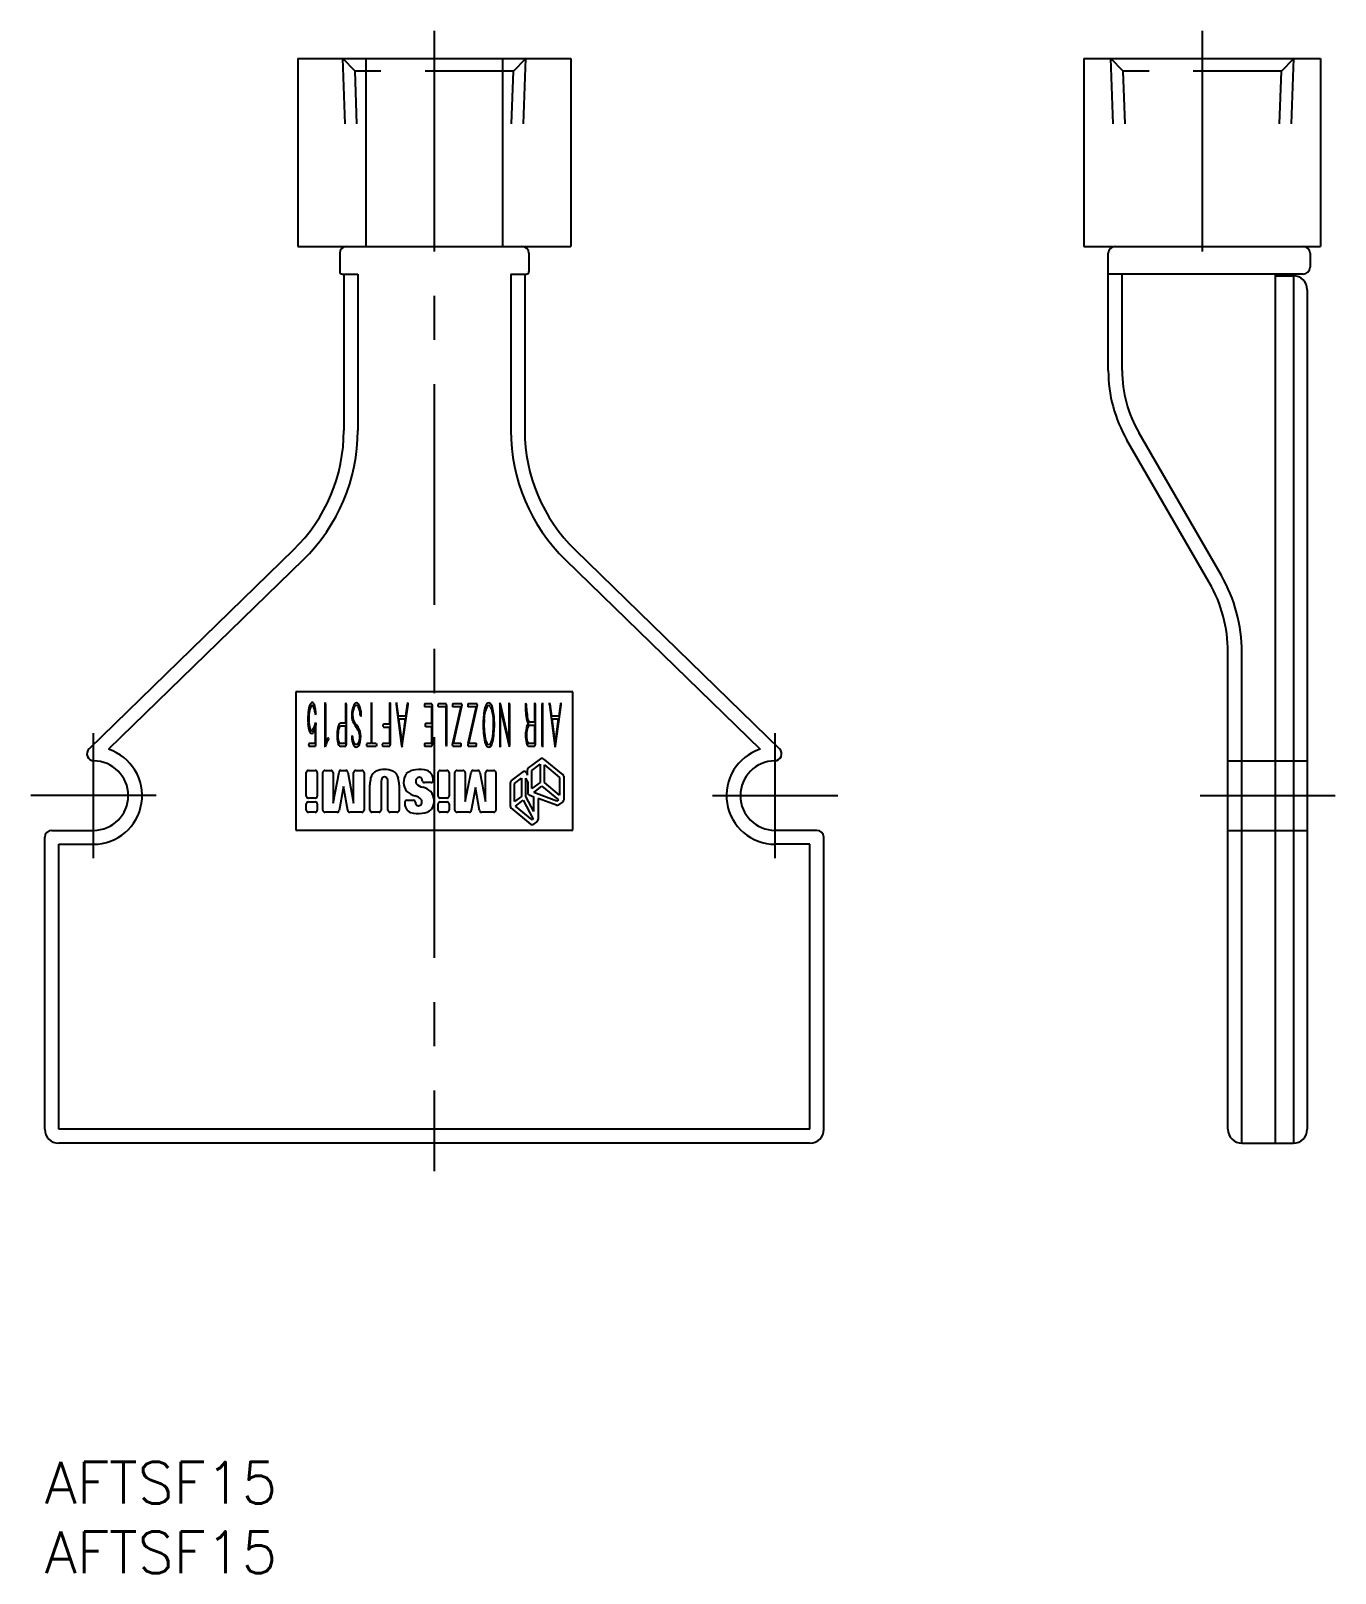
# Model space of a CAD drawing. Extents: x -1 to 93, y -8 to 103.
import ezdxf

# ---------------------------------------------------------------- set-up
doc = ezdxf.new("R2010")
doc.units = 0
doc.header["$LTSCALE"] = 0.5
doc.linetypes.add('CENTER', pattern=[50.8, 31.75, -6.35, 6.35, -6.35])
doc.linetypes.add('DASHED', pattern=[19.05, 12.7, -6.35])
doc.layers.get('0').update_dxf_attribs({"linetype": 'CONTINUOUS'})
doc.layers.add('CENTER', color=1, linetype='CENTER')
doc.styles.get("Standard").update_dxf_attribs({"font": 'txt.shx', "height": 3, "bigfont": 'bigfont.shx'})

# ---------------------------------------------------------------- blocks, each defined once
blk = doc.blocks.new('*U11')
at = {"color": 7, "linetype": 'CONTINUOUS'}
blk.add_text('AFTSF15', height=3, dxfattribs=at).set_placement((0, -3))
blk = doc.blocks.new('*U12')
at = {"color": 7, "linetype": 'CONTINUOUS'}
blk.add_text('AFTSF15', height=3, dxfattribs=at).set_placement((0, -8))

msp = doc.modelspace()

# ---------------------------------------------------------------- linework, layer by layer
at = {"color": 7, "linetype": 'CONTINUOUS'}
for p, q in [((18.19, 100.92), (37.81, 100.92)), ((18.19, 100.92), (18.19, 87.42)), ((23.09, 100.92), (23.09, 87.42)), ((32.91, 100.92), (32.91, 87.42)), ((37.81, 100.92), (37.81, 87.42)), ((74.7, 100.92), (91.7, 100.92)), ((74.7, 100.92), (74.7, 87.42)), ((83.2, 100.92), (83.2, 87.42)), ((91.7, 100.92), (91.7, 87.42)), ((18.19, 87.42), (37.81, 87.42)), ((21.2, 86.92), (21.2, 85.62)), ((34.8, 86.92), (34.8, 85.62)), ((74.7, 87.42), (91.7, 87.42)), ((76.45, 78.49), (76.45, 86.92)), ((90.95, 86.92), (90.95, 85.92)), ((21.4, 85.42), (22.5, 85.42)), ((21.5, 85.42), (21.5, 74.18)), ((33.5, 85.42), (34.6, 85.42)), ((34.5, 85.42), (34.5, 74.18)), ((90.45, 85.42), (76.45, 85.42)), ((88.45, 85.42), (88.45, 22.92)), ((88.45, 85.3), (89.75, 85.3)), ((90.75, 84.3), (90.75, 23.92)), ((83.71, 63.24), (77.79, 73.49)), ((17.87, 65.59), (3.18, 51.28)), ((38.13, 65.59), (52.82, 51.28)), ((85.05, 23.92), (85.05, 58.24)), ((37.95, 55.38), (18.05, 55.38)), ((18.05, 55.38), (18.05, 45.43)), ((20.14, 54.49), (20.14, 51.51)), ((20.2, 51.79), (20.2, 54.49)), ((21.62, 54.49), (21.62, 53.13)), ((21.68, 51.58), (21.68, 54.49)), ((23.46, 54.49), (23.46, 51.67)), ((23.52, 51.67), (23.52, 54.49)), ((24.78, 54.48), (24.78, 53.06)), ((24.84, 51.6), (24.84, 54.49)), ((25.25, 54.46), (25.65, 51.49)), ((25.43, 53.64), (25.31, 54.53)), ((25.7, 51.49), (26.11, 54.46)), ((26.06, 54.53), (25.93, 53.64)), ((27.83, 54.52), (27.32, 54.52)), ((27.86, 51.6), (27.86, 54.4)), ((28.85, 54.52), (28.3, 54.52)), ((28.89, 51.58), (28.89, 54.4)), ((29.97, 54.52), (29.33, 54.52)), ((31.07, 54.52), (30.43, 54.52)), ((32.71, 54.46), (32.71, 51.51)), ((33.36, 51.87), (32.76, 54.51)), ((33.36, 54.47), (33.36, 51.87)), ((33.42, 51.53), (33.42, 54.47)), ((35.21, 54.47), (35.21, 53.19)), ((35.27, 51.6), (35.27, 54.47)), ((35.74, 54.47), (35.74, 51.51)), ((35.8, 51.51), (35.8, 54.47)), ((36.27, 54.45), (36.66, 51.49)), ((36.44, 53.64), (36.32, 54.51)), ((36.71, 51.49), (37.12, 54.44)), ((37.06, 54.51), (36.94, 53.64)), ((37.95, 45.43), (37.95, 55.38)), ((25.93, 53.64), (25.43, 53.64)), ((25.68, 51.76), (25.46, 53.44)), ((25.46, 53.44), (25.91, 53.44)), ((25.91, 53.44), (25.68, 51.76)), ((27.32, 54.32), (27.79, 54.32)), ((27.81, 54.26), (27.81, 53.1)), ((28.3, 54.32), (28.81, 54.32)), ((28.83, 54.26), (28.83, 51.58)), ((29.91, 54.32), (29.31, 51.66)), ((29.33, 54.32), (29.91, 54.32)), ((29.39, 51.67), (29.99, 54.34)), ((31.01, 54.32), (30.41, 51.66)), ((30.43, 54.32), (31.01, 54.32)), ((30.49, 51.67), (31.09, 54.34)), ((32.77, 54.13), (33.37, 51.48)), ((32.77, 51.51), (32.77, 54.13)), ((36.94, 53.64), (36.44, 53.64)), ((36.68, 51.76), (36.47, 53.43)), ((36.47, 53.43), (36.91, 53.43)), ((36.91, 53.43), (36.68, 51.76)), ((19.43, 52.76), (19.43, 51.75)), ((19.45, 53.16), (19.48, 53.12)), ((19.48, 53.12), (19.49, 52.99)), ((19.49, 51.6), (19.49, 52.99)), ((21.62, 53.13), (21.27, 53.13)), ((21.27, 52.93), (21.62, 52.93)), ((21.62, 52.93), (21.62, 51.74)), ((24.34, 52.85), (24.78, 52.85)), ((24.78, 53.06), (24.35, 53.06)), ((24.78, 52.85), (24.78, 51.74)), ((27.81, 53.1), (27.38, 53.1)), ((27.38, 52.89), (27.81, 52.89)), ((27.81, 52.89), (27.81, 51.74)), ((35.21, 53.19), (34.89, 53.19)), ((34.89, 52.99), (35.21, 52.99)), ((35.21, 52.99), (35.21, 51.74)), ((19.41, 51.67), (18.99, 51.67)), ((18.99, 51.47), (19.45, 51.47)), ((21.6, 51.67), (21.24, 51.67)), ((21.24, 51.47), (21.64, 51.47)), ((23.46, 51.67), (23.16, 51.67)), ((23.16, 51.47), (23.83, 51.47)), ((23.83, 51.67), (23.52, 51.67)), ((24.77, 51.67), (24.29, 51.67)), ((24.29, 51.47), (24.8, 51.47)), ((27.31, 51.47), (27.83, 51.47)), ((27.79, 51.67), (27.32, 51.67)), ((29.33, 51.47), (29.91, 51.47)), ((29.91, 51.67), (29.39, 51.67)), ((30.43, 51.47), (31.01, 51.47)), ((31.01, 51.67), (30.49, 51.67)), ((34.79, 51.47), (35.23, 51.47)), ((35.19, 51.67), (34.8, 51.67)), ((34.75, 49.9), (35.65, 50.57)), ((35.01, 49.72), (35.61, 50.17)), ((35.61, 50.17), (35.61, 48.87)), ((35.83, 50.57), (37.24, 49.42)), ((35.91, 50.14), (37, 49.23)), ((35.91, 48.85), (35.91, 50.14)), ((85.05, 50.42), (90.75, 50.42)), ((18.8, 47.89), (18.8, 49.58)), ((18.95, 49.73), (19.44, 49.73)), ((19.58, 49.58), (19.58, 47.89)), ((19.98, 46.87), (19.98, 49.58)), ((20.13, 49.73), (20.58, 49.73)), ((20.73, 47.38), (21.15, 49.61)), ((20.73, 49.58), (20.73, 47.38)), ((21.29, 49.73), (21.64, 49.73)), ((21.79, 49.61), (22.2, 47.38)), ((22.2, 47.38), (22.2, 49.58)), ((22.35, 49.73), (22.8, 49.73)), ((22.95, 49.58), (22.95, 46.87)), ((24.17, 48.89), (24.17, 46.87)), ((24.67, 46.87), (24.67, 48.89)), ((27.78, 48.85), (27.29, 48.85)), ((28.27, 47.89), (28.27, 49.58)), ((28.42, 49.73), (28.91, 49.73)), ((29.06, 49.58), (29.06, 47.89)), ((29.47, 46.87), (29.47, 49.58)), ((29.62, 49.73), (30.07, 49.73)), ((30.22, 47.49), (30.64, 49.61)), ((30.22, 49.58), (30.22, 47.49)), ((30.79, 49.73), (31.12, 49.73)), ((31.27, 49.61), (31.68, 47.49)), ((31.68, 47.49), (31.68, 49.58)), ((31.83, 49.73), (32.28, 49.73)), ((32.43, 49.58), (32.43, 46.87)), ((33.47, 47.14), (33.47, 48.85)), ((33.53, 48.97), (34.38, 49.62)), ((33.77, 48.78), (34.26, 49.17)), ((34.26, 49.17), (34.26, 47.86)), ((34.72, 48.91), (34.58, 49.17)), ((34.58, 47.86), (34.58, 49.17)), ((34.6, 49.58), (34.7, 49.4)), ((34.7, 49.4), (34.7, 49.78)), ((34.72, 48.91), (34.72, 48.12)), ((35.01, 48.42), (35.01, 49.72)), ((35.61, 48.87), (35.01, 48.42)), ((37, 47.95), (35.91, 48.85)), ((37, 49.23), (37, 47.95)), ((37.3, 49.31), (37.3, 47.59)), ((19.44, 47.74), (18.95, 47.74)), ((21.47, 48.57), (21.16, 46.84)), ((21.78, 46.84), (21.47, 48.57)), ((23.37, 46.87), (23.37, 48.69)), ((25.48, 48.69), (25.48, 46.87)), ((28.91, 47.74), (28.42, 47.74)), ((30.95, 48.51), (30.65, 46.84)), ((31.25, 46.84), (30.95, 48.51)), ((33.77, 47.5), (33.77, 48.78)), ((34.26, 47.86), (33.77, 47.5)), ((35.15, 46.77), (34.58, 47.86)), ((34.81, 47.98), (35.15, 47.84)), ((35.15, 46.77), (35.15, 47.84)), ((35.16, 48.15), (35.74, 48.59)), ((36.82, 47.53), (35.16, 48.15)), ((36.79, 47.24), (35.46, 47.72)), ((35.46, 47.72), (35.46, 46.2)), ((35.74, 48.59), (36.92, 47.61)), ((18.8, 46.87), (18.8, 47.32)), ((18.95, 47.47), (19.44, 47.47)), ((19.44, 46.72), (18.95, 46.72)), ((19.58, 47.32), (19.58, 46.87)), ((21.01, 46.72), (20.13, 46.72)), ((22.8, 46.72), (21.92, 46.72)), ((24.03, 46.72), (23.52, 46.72)), ((25.33, 46.72), (24.82, 46.72)), ((26.03, 47.59), (26.49, 47.59)), ((28.27, 46.87), (28.27, 47.32)), ((28.42, 47.47), (28.91, 47.47)), ((28.91, 46.72), (28.42, 46.72)), ((29.06, 47.32), (29.06, 46.87)), ((30.51, 46.72), (29.62, 46.72)), ((32.28, 46.72), (31.4, 46.72)), ((34.94, 45.87), (33.53, 47.03)), ((33.83, 47.16), (34.39, 47.58)), ((35.03, 46.18), (33.83, 47.16)), ((34.39, 47.58), (35.1, 46.23)), ((36.92, 47.61), (36.82, 47.53)), ((37.23, 47.46), (36.93, 47.25)), ((35.1, 46.23), (35.03, 46.18)), ((35.41, 46.08), (35.12, 45.87)), ((0, 23.92), (0, 44.92)), ((0.5, 45.42), (3.5, 45.42)), ((18.05, 45.43), (37.95, 45.43)), ((55.5, 45.42), (52.5, 45.42)), ((56, 23.92), (56, 44.92)), ((85.05, 45.42), (90.75, 45.42)), ((55, 22.92), (1, 22.92)), ((86.05, 22.92), (89.75, 22.92))]:
    msp.add_line(p, q, dxfattribs=at)
at = {"color": 3, "linetype": 'DASHED'}
for p, q in [((21.59, 96.22), (21.42, 100.92)), ((22.31, 100.03), (21.42, 100.92)), ((22.44, 96.22), (22.31, 100.03)), ((33.69, 100.03), (22.31, 100.03)), ((33.56, 96.22), (33.69, 100.03)), ((33.69, 100.03), (34.58, 100.92)), ((34.41, 96.22), (34.58, 100.92)), ((76.79, 96.22), (76.63, 100.92)), ((77.51, 100.03), (76.63, 100.92)), ((77.65, 96.22), (77.51, 100.03)), ((88.9, 100.03), (77.51, 100.03)), ((88.76, 96.22), (88.9, 100.03)), ((88.9, 100.03), (89.78, 100.92)), ((89.62, 96.22), (89.78, 100.92))]:
    msp.add_line(p, q, dxfattribs=at)
at = {"color": 3, "linetype": 'CONTINUOUS'}
for p, q in [((22.5, 85.42), (22.5, 74.18)), ((33.5, 85.42), (33.5, 74.18)), ((77.45, 78.49), (77.45, 85.42)), ((89.75, 85.3), (89.75, 22.92)), ((84.58, 63.74), (78.66, 73.99)), ((18.57, 64.87), (4.58, 51.25)), ((37.43, 64.87), (51.42, 51.25)), ((86.05, 22.92), (86.05, 58.24)), ((1, 44.42), (3.5, 44.42)), ((1, 23.92), (1, 44.42)), ((55, 44.42), (52.5, 44.42)), ((55, 23.92), (55, 44.42)), ((55, 23.92), (1, 23.92))]:
    msp.add_line(p, q, dxfattribs=at)
at = {"color": 7, "linetype": 'CONTINUOUS'}
for centre, radius, start, end in [((21.7, 86.92), 0.5, 90, 180), ((34.3, 86.92), 0.5, 0, 90), ((76.95, 86.92), 0.5, 90, 180), ((90.45, 86.92), 0.5, 0, 90), ((21.4, 85.62), 0.2, 180, 270), ((34.6, 85.62), 0.2, 270, 0), ((90.45, 85.92), 0.5, 270, 0), ((89.75, 84.3), 1, 0, 90), ((86.45, 78.49), 10, 180, 210), ((9.5, 74.18), 12, 314.2442, 0), ((46.5, 74.18), 12, 180, 225.7558), ((75.05, 58.24), 10, 0, 30), ((22.63, 53.45), 3.72, 165.4885, 185.1075), ((20.14, 53.8), 1.14, 149.987, 176.0819), ((19.49, 54.23), 0.486, 130.8001, 162.5666), ((19.22, 54.3), 0.101, 48.4595, 137.3738), ((19.23, 54.51), 0.102, 30.4686, 123.0057), ((18.56, 53.89), 0.871, 358.5652, 33.6965), ((18.99, 54.28), 0.435, 11.9631, 41.4726), ((17.86, 53.86), 1.63, 358.7897, 18.3102), ((20.33, 54.5), 0.198, 147.8036, 182.3615), ((19.99, 54.5), 0.207, 357.5379, 31.8007), ((21.8, 54.5), 0.188, 147.3242, 185.0406), ((21.47, 54.49), 0.207, 357.5379, 31.8007), ((23.96, 53.7), 1.89, 155.3867, 191.0798), ((23.11, 53.81), 0.984, 144.8121, 185.0241), ((22.41, 54.41), 0.183, 34.269, 154.583), ((22.4, 54.26), 0.149, 19.432, 129.5328), ((21.14, 53.76), 1.6, 358.5019, 27.9959), ((23.64, 54.51), 0.177, 146.7369, 186.7753), ((23.31, 54.5), 0.207, 357.5379, 31.8007), ((24.98, 54.5), 0.203, 148.0523, 187.6591), ((24.64, 54.5), 0.207, 357.5379, 31.8007), ((25.49, 54.51), 0.241, 154.9852, 190.8209), ((25.21, 54.53), 0.103, 0.3959, 51.3259), ((26.15, 54.53), 0.0973, 127.9191, 179.3042), ((25.88, 54.5), 0.241, 349.1791, 25.0148), ((28.09, 54.41), 0.8, 175.8165, 182.7075), ((27.35, 54.47), 0.0584, 116.3064, 180), ((27.35, 54.37), 0.0604, 180.5447, 241.1676), ((27.69, 54.41), 0.177, 357.3387, 37.8849), ((28.32, 54.47), 0.0584, 116.3064, 180), ((29.06, 54.41), 0.8, 175.8165, 182.7075), ((28.32, 54.37), 0.0584, 180, 243.6936), ((28.65, 54.4), 0.235, 359.8334, 30.9736), ((29.36, 54.47), 0.0584, 116.3064, 180), ((30.1, 54.41), 0.8, 175.8165, 182.7075), ((29.36, 54.37), 0.0584, 180, 243.6936), ((29.83, 54.41), 0.174, 335.2654, 38.1081), ((30.46, 54.47), 0.0584, 116.3064, 180), ((31.2, 54.41), 0.8, 175.8165, 182.7075), ((30.46, 54.37), 0.0584, 180, 243.6936), ((30.93, 54.41), 0.174, 335.2654, 38.1081), ((32.49, 53.98), 0.886, 140.4223, 171.1512), ((31.91, 54.25), 0.141, 33.2731, 146.7269), ((31.91, 54.43), 0.157, 48.0512, 131.9488), ((31.34, 53.98), 0.886, 8.8488, 39.5777), ((33.21, 54.46), 0.504, 165.832, 179.8178), ((32.57, 54.47), 0.19, 12.8281, 36.7488), ((33.55, 54.49), 0.189, 147.3817, 186.1941), ((33.21, 54.48), 0.207, 357.5379, 31.8007), ((34.73, 54.47), 0.176, 146.683, 182.8786), ((40.82, 54.45), 6.27, 179.8798, 190.5439), ((34.41, 54.46), 0.207, 357.5379, 31.8007), ((40.94, 54.58), 6.33, 181.1631, 191.3186), ((35.39, 54.49), 0.185, 147.1841, 185.4542), ((35.06, 54.48), 0.207, 357.5379, 31.8007), ((35.93, 54.49), 0.185, 147.1841, 185.4542), ((35.6, 54.48), 0.207, 357.5379, 31.8007), ((36.5, 54.49), 0.241, 154.9852, 190.8209), ((36.22, 54.51), 0.103, 0.3959, 51.3259), ((37.16, 54.51), 0.0973, 127.9191, 179.3042), ((36.88, 54.49), 0.241, 349.1791, 25.0148), ((22.29, 53.47), 3.32, 172.9516, 192.3419), ((19.96, 53.92), 0.526, 185.33, 200.9218), ((19.37, 53.81), 0.13, 321.1435, 2.9577), ((27.11, 55.8), 5.58, 206.1717, 215.4338), ((23.2, 53.71), 1.07, 179.375, 223.3375), ((21.23, 53.68), 1.45, 1.2722, 25.6902), ((22.88, 53.72), 0.191, 181.117, 213.1879), ((22.6, 53.7), 0.143, 322.2958, 7.2513), ((27.73, 54.27), 0.0759, 351.5969, 39.0164), ((28.71, 54.26), 0.118, 1.3673, 31.4797), ((36.73, 53.06), 5.22, 168.3226, 180.09), ((37.8, 53.06), 6.23, 176.6821, 189.4799), ((33.88, 53.33), 2.31, 154.5841, 177.8431), ((29.95, 53.33), 2.31, 2.1569, 25.4159), ((26.03, 53.06), 6.23, 350.5201, 3.3179), ((27.1, 53.06), 5.22, 359.91, 11.6774), ((35.22, 53.42), 0.566, 191.5515, 216.1425), ((34.95, 53.4), 0.218, 197.1378, 254.6603), ((20.58, 53.16), 1.66, 181.6436, 205.6687), ((19.44, 52.88), 0.41, 196.2625, 220.0578), ((19.19, 52.52), 0.132, 216.7194, 333.8182), ((19.19, 52.68), 0.0944, 231.3655, 308.6345), ((18.26, 53.3), 1.2, 325.1825, 353.5797), ((18.15, 53.11), 1.33, 331.0834, 344.7963), ((23.54, 52.26), 2.53, 167.16, 192.9658), ((22.97, 52.24), 1.9, 162.4799, 192.7959), ((21.49, 52.77), 0.422, 121.4626, 173.1818), ((21.4, 52.7), 0.263, 118.1912, 153.816), ((22.15, 52.16), 0.0745, 131.9967, 180.8356), ((23.47, 52.11), 1.4, 177.9946, 203.7383), ((22.04, 52.15), 0.09, 18.0746, 51.7016), ((23.21, 52.18), 1.09, 180.0834, 204.4515), ((21.7, 52.29), 0.994, 4.2356, 43.5586), ((21.52, 52.14), 1.13, 337.0212, 21.9468), ((20.97, 52.13), 1.74, 342.3561, 7.6964), ((24.37, 53), 0.0584, 116.3064, 180), ((25.11, 52.95), 0.8, 175.8165, 182.7075), ((24.38, 52.91), 0.0677, 182.2501, 235.7346), ((28.14, 52.98), 0.8, 175.8165, 182.7075), ((27.4, 53.04), 0.0584, 116.3064, 180), ((27.41, 52.95), 0.0677, 182.2501, 241.1296), ((38.29, 53.07), 6.78, 180.1463, 191.0903), ((25.54, 53.07), 6.78, 348.9097, 359.8537), ((37.09, 52.26), 2.53, 167.16, 192.9658), ((35.05, 52.77), 0.429, 133.3093, 173.0149), ((36.52, 52.24), 1.9, 162.4799, 192.7959), ((34.96, 52.74), 0.258, 106.3904, 163.8122), ((3.53, 50.92), 0.5, 134.2442, 269.4301), ((19.12, 51.57), 0.158, 139.6142, 218.9715), ((19.25, 51.75), 0.181, 334.6091, 0.711), ((19.26, 51.59), 0.227, 327.7836, 1.2253), ((20.32, 51.51), 0.187, 179.349, 214.9491), ((22.62, 50.84), 2.52, 157.5858, 167.0437), ((20.55, 51.76), 0.358, 124.8651, 173.7979), ((22.5, 50.13), 2.77, 139.4439, 142.9123), ((20.37, 52.03), 0.0308, 19.5813, 136.6559), ((20.25, 51.98), 0.157, 339.9727, 20.9659), ((21.37, 51.73), 0.292, 187.9437, 244.0349), ((21.3, 51.85), 0.187, 188.3961, 252.1823), ((21.48, 51.74), 0.134, 330.454, 358.557), ((21.42, 51.6), 0.253, 329.9653, 356.9827), ((22.43, 51.67), 0.269, 205.6052, 260.96), ((22.4, 51.79), 0.184, 199.5809, 331.7031), ((22.36, 51.68), 0.282, 276.7643, 343.9837), ((23.27, 51.57), 0.146, 136.3517, 223.6483), ((23.7, 51.57), 0.168, 323.3378, 37.3708), ((24.32, 51.62), 0.0584, 116.3064, 180), ((25.06, 51.56), 0.8, 175.8165, 182.7075), ((24.33, 51.53), 0.0677, 182.2501, 235.7346), ((23.78, 51.96), 1.03, 343.7504, 347.3755), ((24.61, 51.6), 0.231, 326.925, 1.0401), ((25.85, 51.5), 0.199, 183.3377, 210.8794), ((25.31, 51.56), 0.404, 336.9996, 349.7917), ((27.35, 51.62), 0.0584, 116.3064, 180), ((28.09, 51.56), 0.8, 175.8165, 182.7075), ((27.36, 51.53), 0.0696, 182.6185, 232.9051), ((27.42, 51.8), 0.39, 340.8068, 350.3215), ((27.59, 51.61), 0.278, 331.0494, 358.9504), ((29.14, 51.6), 0.308, 184.9011, 207.3433), ((28.63, 51.58), 0.263, 334.2369, 0.1791), ((29.45, 51.58), 0.162, 151.9679, 221.855), ((29.88, 51.62), 0.0604, 0.5435, 61.1718), ((29.88, 51.52), 0.0584, 296.3064, 360), ((29.14, 51.56), 0.8, 357.2925, 4.1835), ((30.59, 51.58), 0.191, 157.8532, 215.9696), ((30.98, 51.62), 0.0604, 0.5435, 61.1718), ((30.99, 51.52), 0.0584, 296.3064, 360), ((30.24, 51.56), 0.8, 357.2925, 4.1835), ((32.39, 51.95), 0.776, 193.779, 219.8743), ((33.48, 52.51), 1.89, 194.6726, 205.9033), ((31.91, 51.76), 0.158, 209.6152, 330.3848), ((31.91, 51.58), 0.172, 225.5175, 314.4825), ((31.44, 51.95), 0.776, 320.1257, 346.221), ((30.35, 52.51), 1.89, 334.0967, 345.3274), ((32.97, 51.52), 0.266, 182.091, 206.7906), ((32.58, 51.51), 0.193, 326.94, 1.4571), ((33.88, 51.62), 0.526, 195.6589, 201.2326), ((33.07, 51.58), 0.349, 335.4815, 352.3961), ((34.92, 51.73), 0.292, 187.9437, 244.0349), ((34.86, 51.85), 0.187, 188.3961, 252.1823), ((34.5, 51.9), 0.721, 341.9248, 347.0875), ((35.03, 51.6), 0.235, 327.8543, 1.1272), ((35.97, 51.53), 0.226, 185.497, 207.0345), ((35.68, 51.51), 0.122, 314.7921, 357.443), ((36.86, 51.51), 0.201, 184.4776, 212.1849), ((34.71, 51.97), 2.06, 343.8893, 346.3955), ((52.47, 50.92), 0.5, 270.5699, 45.7558), ((3.5, 47.92), 2.5, 270, 90), ((35.74, 50.45), 0.149, 50.9881, 127.0425), ((52.5, 47.92), 2.5, 90.5699, 270), ((18.95, 49.58), 0.149, 90, 180), ((19.44, 49.58), 0.149, 0, 90), ((20.13, 49.58), 0.149, 90, 180), ((20.58, 49.58), 0.149, 0, 90), ((21.29, 49.58), 0.149, 90, 169.3803), ((21.64, 49.58), 0.149, 10.5278, 90), ((22.35, 49.58), 0.149, 90, 180), ((22.8, 49.58), 0.149, 0, 90), ((25.95, 48.65), 2.58, 168.1153, 179.0812), ((24.2, 48.98), 0.8, 117.277, 165.5115), ((24.37, 48.31), 1.48, 88.1357, 111.5299), ((24.71, 48.91), 0.531, 146.3698, 182.7089), ((24.42, 49.02), 0.241, 49.0611, 130.9389), ((24.47, 48.31), 1.48, 68.4701, 91.8643), ((24.14, 48.91), 0.531, 357.2911, 33.6302), ((24.65, 48.98), 0.8, 14.4885, 62.723), ((22.89, 48.65), 2.58, 0.9188, 11.8847), ((26.84, 48.88), 1.05, 144.3415, 219.2916), ((26.68, 48.79), 0.99, 91.3676, 134.2683), ((26.93, 47.52), 2.27, 75.4404, 96.8438), ((26.95, 48.95), 0.287, 109.2974, 212.0824), ((26.92, 49.01), 0.227, 37.094, 105.4192), ((26.88, 49), 0.26, 355.6406, 33.8334), ((27.29, 49), 0.149, 186.6477, 270), ((27.14, 49.02), 0.787, 359.5227, 63.1311), ((27.78, 49), 0.149, 270, 5.5827), ((28.42, 49.58), 0.149, 90, 180), ((28.91, 49.58), 0.149, 0, 90), ((29.62, 49.58), 0.149, 90, 180), ((30.07, 49.58), 0.149, 0, 90), ((30.79, 49.58), 0.149, 90, 168.887), ((31.12, 49.58), 0.149, 11.0171, 90), ((31.83, 49.58), 0.149, 90, 180), ((32.28, 49.58), 0.149, 0, 90), ((33.62, 48.85), 0.149, 127.725, 180), ((34.47, 49.51), 0.149, 27.8973, 127.725), ((34.84, 49.78), 0.149, 127.0425, 180), ((37.15, 49.31), 0.149, 0, 50.9881), ((18.95, 47.89), 0.149, 180, 270), ((19.44, 47.89), 0.149, 270, 0), ((27.07, 49.45), 1.61, 229.7035, 253.4743), ((26.4, 47.04), 0.891, 40.824, 76.1884), ((27.38, 49.38), 0.891, 220.824, 256.1884), ((26.71, 46.98), 1.61, 49.7035, 73.4743), ((26.94, 47.54), 1.05, 324.3415, 39.2916), ((28.42, 47.89), 0.149, 180, 270), ((28.91, 47.89), 0.149, 270, 0), ((34.86, 48.12), 0.149, 180, 247.249), ((18.95, 47.32), 0.149, 90, 180), ((18.95, 46.87), 0.149, 180, 270), ((19.44, 47.32), 0.149, 0, 90), ((19.44, 46.87), 0.149, 270, 0), ((20.13, 46.87), 0.149, 180, 270), ((21.01, 46.87), 0.149, 270, 349.8085), ((21.92, 46.87), 0.149, 190.1915, 270), ((22.8, 46.87), 0.149, 270, 0), ((23.52, 46.87), 0.149, 180, 270), ((24.03, 46.87), 0.149, 270, 0), ((24.82, 46.87), 0.149, 180, 270), ((25.33, 46.87), 0.149, 270, 0), ((26.59, 47.35), 0.717, 174.4893, 244.7319), ((26.03, 47.44), 0.149, 90, 185.7301), ((26.86, 48.9), 2.27, 255.4404, 276.8438), ((26.49, 47.44), 0.149, 3.1712, 90), ((26.9, 47.42), 0.26, 175.6406, 213.8334), ((26.86, 47.42), 0.227, 217.094, 285.4192), ((26.83, 47.47), 0.287, 289.2974, 32.0824), ((27.1, 47.64), 0.99, 271.3676, 314.2683), ((28.42, 47.32), 0.149, 90, 180), ((28.42, 46.87), 0.149, 180, 270), ((28.91, 47.32), 0.149, 0, 90), ((28.91, 46.87), 0.149, 270, 0), ((29.62, 46.87), 0.149, 180, 270), ((30.51, 46.87), 0.149, 270, 349.8085), ((31.4, 46.87), 0.149, 190.1915, 270), ((32.28, 46.87), 0.149, 270, 0), ((33.62, 47.14), 0.149, 180, 230.553), ((36.84, 47.38), 0.149, 249.8874, 304.2869), ((37.15, 47.59), 0.149, 304.2869, 0), ((35.03, 45.98), 0.149, 230.553, 307.6942), ((35.31, 46.2), 0.149, 307.6942, 0), ((0.5, 44.92), 0.5, 90, 180), ((55.5, 44.92), 0.5, 0, 90), ((1, 23.92), 1, 180, 270), ((55, 23.92), 1, 270, 0), ((86.05, 23.92), 1, 180, 270), ((89.75, 23.92), 1, 270, 0)]:
    msp.add_arc(centre, radius, start, end, dxfattribs=at)
at = {"color": 3, "linetype": 'CONTINUOUS'}
for centre, radius, start, end in [((86.45, 78.49), 9, 180, 210), ((9.5, 74.18), 13, 314.2442, 0), ((46.5, 74.18), 13, 180, 225.7558), ((75.05, 58.24), 11, 0, 30), ((3.5, 47.92), 3.5, 270, 71.9672), ((52.5, 47.92), 3.5, 108.0328, 270)]:
    msp.add_arc(centre, radius, start, end, dxfattribs=at)
at = {"layer": 'CENTER', "color": 1, "linetype": 'CENTER'}
for p, q in [((28, 102.92), (28, 20.92)), ((83.2, 102.92), (83.2, 85.42)), ((3.5, 43.42), (3.5, 52.42)), ((52.5, 43.42), (52.5, 52.42)), ((8, 47.92), (-1, 47.92)), ((48, 47.92), (57, 47.92)), ((83.05, 47.92), (92.75, 47.92))]:
    msp.add_line(p, q, dxfattribs=at)

# ---------------------------------------------------------------- block references
at = {"color": 7, "linetype": 'CONTINUOUS'}
for name in ['*U11', '*U12']:
    msp.add_blockref(name, (0, 0), dxfattribs=at)

doc.saveas('drawing.dxf')
